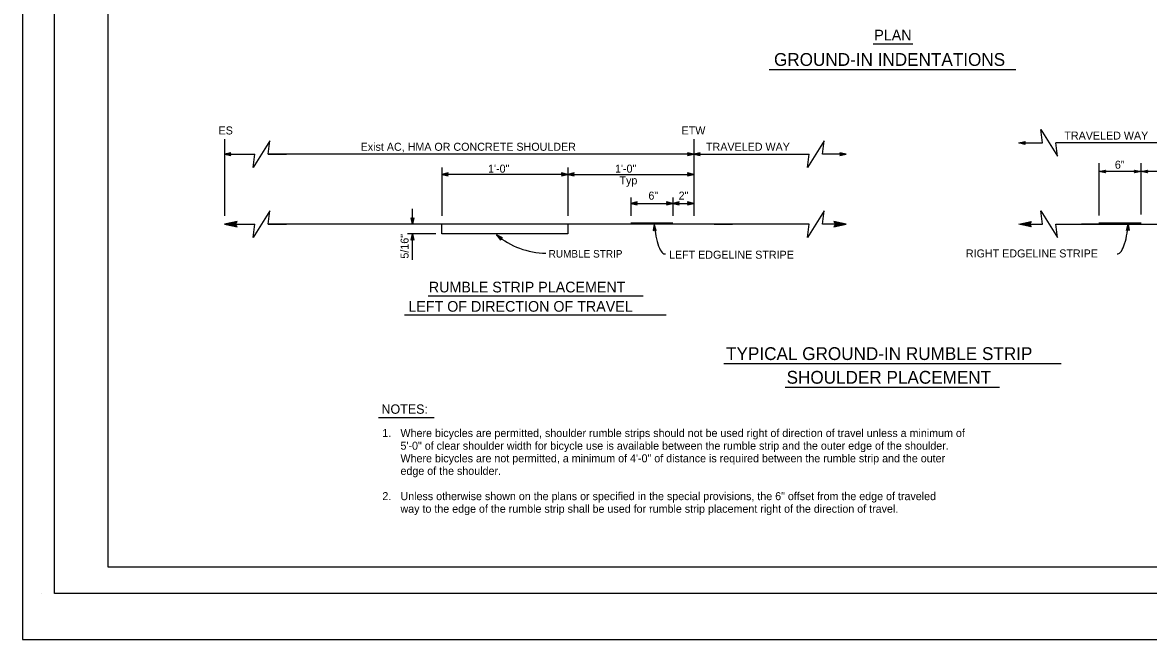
# Model space of a CAD drawing. Extents: x -893 to 867, y -474 to 712.
# Drawn here: x -893 to 162, y -474 to 104 of the extents above; entities that cross this region are included whole.
import ezdxf

# ---------------------------------------------------------------- set-up
doc = ezdxf.new("R2010")
doc.units = 0
for name, color, linetype in [('10 Sheet Format', 7, 'Continuous'), ('56 Stage 3 Anno', 7, 'Continuous'), ('57 Undefined', 7, 'Continuous'), ('60 Nongeo Data', 7, 'Continuous')]:
    doc.layers.add(name, color=color, linetype=linetype)

msp = doc.modelspace()

# ---------------------------------------------------------------- linework, layer by layer
at = {"layer": '10 Sheet Format'}
for p, q in [((-813.5, 644), (-813.5, -406)), ((-813.5, -406), (811.5, -406)), ((-875.4, -431.1), (-875.4, -431.1))]:
    msp.add_line(p, q, dxfattribs=at)
for points in [[(-893.5, -474), (866.5, -474), (866.5, 712), (-893.5, 712)], [(-863.4, 669), (836.6, 669), (836.6, -431), (-863.4, -431)], [(-863.4, 669), (836.6, 669), (836.6, -431), (-863.4, -431)]]:
    msp.add_lwpolyline(points, close=True, dxfattribs=at)
at = {"layer": '56 Stage 3 Anno'}
for p, q in [((-704.1, -4.9), (-704.1, -76.8)), ((-264.3, -4.9), (-264.3, -76.8)), ((40.3, -8.4), (46.3, -7.1)), ((40.3, -8.4), (62.6, -8.4)), ((46.3, -9.8), (40.3, -8.4)), ((40.3, -8.4), (40.3, -8.4)), ((41.7, -8.4), (46, -7.4)), ((46.1, -9.4), (41.7, -8.4)), ((43, -8.4), (45.9, -7.8)), ((45.8, -9), (43, -8.4)), ((44.4, -8.4), (45.6, -8.2)), ((45.7, -8.7), (44.4, -8.4)), ((46.3, -7.1), (45.5, -8.4)), ((45.5, -8.4), (46.3, -9.8)), ((46.3, -7.1), (46.3, -7.1)), ((46.3, -9.8), (46.3, -9.8)), ((174.6, -8.4), (75.1, -8.4)), ((-698.1, -17.6), (-704.1, -19)), ((-704.1, -19), (-675.6, -19)), ((-704.1, -19), (-704.1, -19)), ((-704.1, -19), (-698.1, -20.3)), ((-698.3, -18), (-702.7, -19)), ((-702.7, -19), (-698.3, -19.9)), ((-698.6, -18.3), (-701.3, -18.9)), ((-701.3, -18.9), (-698.5, -19.6)), ((-698.7, -18.7), (-700, -18.9)), ((-700, -18.9), (-698.8, -19.2)), ((-698.9, -19), (-698.1, -17.6)), ((-698.1, -20.3), (-698.9, -19)), ((-698.1, -17.6), (-698.1, -17.6)), ((-698.1, -20.3), (-698.1, -20.3)), ((-264.3, -19), (-663.1, -19)), ((-663.1, -19), (-646, -19)), ((-264.3, -19), (-270.3, -17.6)), ((-270.3, -17.6), (-270.3, -17.6)), ((-270.3, -17.6), (-269.5, -19)), ((-269.5, -19), (-270.3, -20.3)), ((-270.3, -20.3), (-264.3, -19)), ((-270.3, -20.3), (-270.3, -20.3)), ((-270.1, -19.9), (-265.7, -19)), ((-265.7, -18.9), (-270, -18)), ((-267, -19), (-269.9, -18.3)), ((-269.8, -19.6), (-267, -19)), ((-269.7, -19.2), (-268.4, -19)), ((-268.4, -19), (-269.6, -18.7)), ((-258.3, -17.6), (-264.3, -19)), ((-264.3, -19), (-156.1, -19)), ((-264.3, -19), (-264.3, -19)), ((-264.3, -19), (-264.3, -19)), ((-264.3, -19), (-258.3, -20.3)), ((-258.5, -18), (-262.9, -19)), ((-262.9, -19), (-258.5, -19.9)), ((-258.7, -18.3), (-261.5, -18.9)), ((-261.5, -18.9), (-258.7, -19.6)), ((-258.9, -18.7), (-260.1, -18.9)), ((-260.1, -18.9), (-258.9, -19.2)), ((-259.1, -19), (-258.3, -17.6)), ((-258.3, -20.3), (-259.1, -19)), ((-258.3, -17.6), (-258.3, -17.6)), ((-258.3, -20.3), (-258.3, -20.3)), ((-121.3, -19), (-143.6, -19)), ((-121.3, -19), (-127.3, -17.6)), ((-127.3, -17.6), (-127.3, -17.6)), ((-127.3, -17.6), (-126.5, -19)), ((-126.5, -19), (-127.3, -20.3)), ((-127.3, -20.3), (-121.3, -19)), ((-127.3, -20.3), (-127.3, -20.3)), ((-127.1, -19.9), (-122.7, -19)), ((-122.7, -18.9), (-127, -18)), ((-124, -19), (-126.9, -18.3)), ((-126.8, -19.6), (-124, -19)), ((-125.4, -19), (-126.6, -18.7)), ((-126.6, -19.2), (-125.4, -19)), ((-121.3, -19), (-121.3, -19)), ((-500.5, -31.5), (-500.5, -76.8)), ((-382.4, -31.5), (-382.4, -76.8)), ((115.8, -76.5), (115.8, -27.4)), ((155.2, -75.5), (155.2, -27.4)), ((-494.5, -36.6), (-500.5, -37.9)), ((-382.4, -37.9), (-500.5, -37.9)), ((-500.5, -37.9), (-500.5, -37.9)), ((-500.5, -37.9), (-494.5, -39.3)), ((-494.7, -36.9), (-499.1, -37.9)), ((-499.1, -37.9), (-494.7, -38.9)), ((-495, -37.3), (-497.7, -37.9)), ((-497.7, -37.9), (-494.9, -38.6)), ((-495.1, -37.7), (-496.4, -37.9)), ((-496.4, -37.9), (-495.1, -38.2)), ((-495.3, -37.9), (-494.5, -36.6)), ((-494.5, -39.3), (-495.3, -37.9)), ((-494.5, -36.6), (-494.5, -36.6)), ((-494.5, -39.3), (-494.5, -39.3)), ((-382.4, -37.9), (-388.4, -36.6)), ((-388.4, -36.6), (-388.4, -36.6)), ((-388.4, -36.6), (-387.6, -37.9)), ((-387.6, -37.9), (-388.4, -39.3)), ((-388.4, -39.3), (-382.4, -37.9)), ((-388.4, -39.3), (-388.4, -39.3)), ((-383.8, -37.9), (-388.2, -37)), ((-388.2, -38.9), (-383.8, -37.9)), ((-385.2, -37.9), (-388, -37.3)), ((-387.9, -38.6), (-385.2, -37.9)), ((-387.8, -38.2), (-386.5, -37.9)), ((-386.5, -37.9), (-387.7, -37.7)), ((-376.4, -36.6), (-382.4, -37.9)), ((-382.4, -37.9), (-382.4, -37.9)), ((-382.4, -37.9), (-376.4, -39.3)), ((-382.4, -37.9), (-382.4, -37.9)), ((-382.4, -37.9), (-264.3, -37.9)), ((-376.6, -36.9), (-381, -37.9)), ((-381, -37.9), (-376.6, -38.9)), ((-376.8, -37.3), (-379.6, -37.9)), ((-379.6, -37.9), (-376.8, -38.6)), ((-377, -37.7), (-378.2, -37.9)), ((-378.2, -37.9), (-377, -38.2)), ((-377.2, -37.9), (-376.4, -36.6)), ((-376.4, -39.3), (-377.2, -37.9)), ((-376.4, -36.6), (-376.4, -36.6)), ((-376.4, -39.3), (-376.4, -39.3)), ((-264.3, -37.9), (-270.3, -36.6)), ((-270.3, -36.6), (-270.3, -36.6)), ((-270.3, -36.6), (-269.5, -37.9)), ((-269.5, -37.9), (-270.3, -39.3)), ((-270.3, -39.3), (-264.3, -37.9)), ((-270.3, -39.3), (-270.3, -39.3)), ((-270.1, -38.9), (-265.7, -37.9)), ((-265.7, -37.9), (-270, -37)), ((-267, -37.9), (-269.9, -37.3)), ((-269.8, -38.6), (-267, -37.9)), ((-269.7, -38.2), (-268.4, -37.9)), ((-268.4, -37.9), (-269.6, -37.7)), ((-264.3, -37.9), (-264.3, -37.9)), ((115.5, -35.2), (121.5, -33.9)), ((121.5, -36.6), (115.5, -35.2)), ((115.5, -35.2), (115.5, -35.2)), ((154.9, -35.2), (115.5, -35.2)), ((116.9, -35.2), (121.3, -34.3)), ((121.3, -36.2), (116.9, -35.2)), ((118.3, -35.2), (121.1, -34.6)), ((121.1, -35.9), (118.3, -35.2)), ((119.7, -35.2), (120.9, -35)), ((120.9, -35.5), (119.7, -35.2)), ((121.5, -33.9), (120.7, -35.2)), ((120.7, -35.2), (121.5, -36.6)), ((121.5, -33.9), (121.5, -33.9)), ((121.5, -36.6), (121.5, -36.6)), ((149.7, -35.2), (148.9, -33.9)), ((148.9, -33.9), (148.9, -33.9)), ((148.9, -33.9), (154.9, -35.2)), ((154.9, -35.2), (148.9, -36.6)), ((148.9, -36.6), (149.7, -35.2)), ((148.9, -36.6), (148.9, -36.6)), ((149.1, -34.2), (153.5, -35.2)), ((153.5, -35.2), (149.1, -36.2)), ((149.3, -34.6), (152.1, -35.2)), ((152.1, -35.2), (149.3, -35.9)), ((149.5, -34.9), (150.7, -35.2)), ((150.7, -35.2), (149.5, -35.5)), ((154.9, -35.2), (160.9, -33.9)), ((154.9, -35.2), (154.9, -35.2)), ((160.9, -36.6), (154.9, -35.2)), ((154.9, -35.2), (154.9, -35.2)), ((174.6, -35.2), (154.9, -35.2)), ((156.3, -35.2), (160.7, -34.3)), ((160.7, -36.2), (156.3, -35.2)), ((157.7, -35.2), (160.5, -34.6)), ((160.4, -35.9), (157.7, -35.2)), ((159, -35.2), (160.2, -35)), ((160.3, -35.5), (159, -35.2)), ((160.9, -33.9), (160.1, -35.2)), ((160.1, -35.2), (160.9, -36.6)), ((160.9, -33.9), (160.9, -33.9)), ((160.9, -36.6), (160.9, -36.6)), ((-323.3, -59.5), (-323.3, -76.8)), ((-284, -59.5), (-284, -76.8)), ((-527.9, -84.6), (-527.9, -70.1)), ((-317.3, -63.7), (-323.3, -65.1)), ((-323.3, -65.1), (-284, -65.1)), ((-323.3, -65.1), (-323.3, -65.1)), ((-323.3, -65.1), (-317.3, -66.4)), ((-317.6, -64.1), (-322, -65.1)), ((-321.9, -65.1), (-317.6, -66)), ((-317.8, -64.4), (-320.6, -65.1)), ((-320.6, -65.1), (-317.7, -65.7)), ((-318, -64.8), (-319.2, -65.1)), ((-319.2, -65.1), (-318, -65.3)), ((-318.1, -65.1), (-317.3, -63.7)), ((-317.3, -66.4), (-318.1, -65.1)), ((-317.3, -63.7), (-317.3, -63.7)), ((-317.3, -66.4), (-317.3, -66.4)), ((-284, -65.1), (-290, -63.7)), ((-290, -63.7), (-290, -63.7)), ((-290, -63.7), (-289.2, -65.1)), ((-289.2, -65.1), (-290, -66.4)), ((-290, -66.4), (-284, -65.1)), ((-290, -66.4), (-290, -66.4)), ((-289.8, -66), (-285.3, -65.1)), ((-285.4, -65.1), (-289.7, -64.1)), ((-286.7, -65.1), (-289.6, -64.4)), ((-289.5, -65.7), (-286.7, -65.1)), ((-288.1, -65.1), (-289.3, -64.8)), ((-289.3, -65.3), (-288.1, -65.1)), ((-278, -63.7), (-284, -65.1)), ((-284, -65.1), (-264.3, -65.1)), ((-284, -65.1), (-284, -65.1)), ((-284, -65.1), (-278, -66.4)), ((-284, -65.1), (-284, -65.1)), ((-278.2, -64.1), (-282.6, -65.1)), ((-282.6, -65.1), (-278.2, -66)), ((-278.4, -64.4), (-281.2, -65.1)), ((-281.2, -65.1), (-278.4, -65.7)), ((-278.6, -64.8), (-279.8, -65.1)), ((-279.8, -65.1), (-278.6, -65.3)), ((-278.8, -65.1), (-278, -63.7)), ((-278, -66.4), (-278.8, -65.1)), ((-278, -63.7), (-278, -63.7)), ((-278, -66.4), (-278, -66.4)), ((-264.3, -65.1), (-270.3, -63.7)), ((-270.3, -63.7), (-270.3, -63.7)), ((-270.3, -63.7), (-269.5, -65.1)), ((-269.5, -65.1), (-270.3, -66.4)), ((-270.3, -66.4), (-264.3, -65.1)), ((-270.3, -66.4), (-270.3, -66.4)), ((-270.1, -66), (-265.7, -65.1)), ((-265.7, -65.1), (-270, -64.1)), ((-267, -65.1), (-269.9, -64.4)), ((-269.8, -65.7), (-267, -65.1)), ((-269.7, -65.3), (-268.4, -65.1)), ((-268.4, -65.1), (-269.6, -64.8)), ((-264.3, -65.1), (-264.3, -65.1)), ((-527.9, -84.6), (-529.2, -78.6)), ((-529.2, -78.6), (-529.2, -78.6)), ((-529.2, -78.6), (-527.9, -79.4)), ((-527.9, -83.2), (-528.9, -78.8)), ((-527.9, -81.8), (-528.5, -79)), ((-527.9, -80.5), (-528.2, -79.3)), ((-527.9, -79.4), (-526.6, -78.6)), ((-526.6, -78.6), (-527.9, -84.6)), ((-526.9, -78.8), (-527.9, -83.2)), ((-527.3, -79.1), (-527.9, -81.8)), ((-527.6, -79.2), (-527.9, -80.5)), ((-526.6, -78.6), (-526.6, -78.6)), ((-506.1, -93.7), (-532.7, -93.7)), ((-529.2, -99.7), (-527.9, -93.7)), ((-527.9, -84.6), (-527.9, -84.6)), ((-527.9, -118.2), (-527.9, -93.7)), ((-527.9, -93.7), (-527.9, -93.7)), ((-527.9, -93.7), (-526.6, -99.7)), ((-443.7, -97.5), (-449.2, -94.7)), ((-449.2, -94.7), (-449.2, -94.7)), ((-449.2, -94.7), (-445.4, -99.6)), ((-301.3, -84.6), (-302.2, -90.7)), ((-302.2, -90.7), (-300.9, -89.8)), ((-302.2, -90.7), (-302.2, -90.7)), ((-301.2, -86), (-301.8, -90.4)), ((-301.1, -87.4), (-301.5, -90.2)), ((-299.5, -90.5), (-301.3, -84.6)), ((-301.3, -84.6), (-301.3, -84.6)), ((-299.9, -90.3), (-301.2, -86)), ((-301, -88.7), (-301.2, -90)), ((-300.3, -90.1), (-301.1, -87.4)), ((-300.6, -89.9), (-301, -88.7)), ((-300.9, -89.8), (-299.5, -90.5)), ((-299.5, -90.5), (-299.5, -90.5)), ((141.2, -90.4), (142.9, -84.6)), ((142.6, -89.7), (141.2, -90.4)), ((141.2, -90.4), (141.2, -90.4)), ((141.5, -90.2), (142.8, -85.9)), ((141.9, -90), (142.7, -87.3)), ((142.3, -89.9), (142.6, -88.7)), ((142.6, -88.7), (142.8, -89.9)), ((143.8, -90.6), (142.6, -89.7)), ((142.7, -87.3), (143.2, -90.2)), ((142.8, -85.9), (143.5, -90.4)), ((142.9, -84.6), (142.9, -84.6)), ((142.9, -84.6), (143.8, -90.6)), ((143.8, -90.6), (143.8, -90.6)), ((-527.9, -98.9), (-529.2, -99.7)), ((-529.2, -99.7), (-529.2, -99.7)), ((-528.9, -99.5), (-527.9, -95.1)), ((-528.5, -99.3), (-527.9, -96.5)), ((-528.2, -99.1), (-527.9, -97.9)), ((-527.9, -95.1), (-526.9, -99.5)), ((-527.9, -96.5), (-527.3, -99.3)), ((-527.9, -97.9), (-527.6, -99.1)), ((-526.6, -99.7), (-527.9, -98.9)), ((-526.6, -99.7), (-526.6, -99.7)), ((-444.1, -97.6), (-448.1, -95.6)), ((-448.1, -95.6), (-445.4, -99.1)), ((-444.5, -97.8), (-447.1, -96.5)), ((-447.1, -96.5), (-445.3, -98.8)), ((-444.9, -97.9), (-446, -97.3)), ((-446, -97.3), (-445.2, -98.3)), ((-445.4, -99.6), (-445.2, -98)), ((-445.4, -99.6), (-445.4, -99.6)), ((-445.2, -98), (-443.7, -97.5)), ((-443.7, -97.5), (-443.7, -97.5))]:
    msp.add_line(p, q, dxfattribs=at)
for points in [[(62.6, -8.4), (61, 4.1), (76.6, -20.9), (75.1, -8.4)], [(-663.1, -19), (-661.6, -6.5), (-677.2, -31.5), (-675.6, -19)], [(-143.6, -19), (-142, -6.5), (-157.6, -31.5), (-156.1, -19)]]:
    msp.add_lwpolyline(points, dxfattribs=at)
msp.add_arc((-402, -38), 73.8, 230.2736, 269.2195, dxfattribs=at)
for centre, major_axis, start_param, end_param in [((-293.7, -85.4), (-2.4, 27.1), 1.518974, 3.204719), ((135.3, -85.3), (2.4, 27.1), 3.078466, 4.764211)]:
    msp.add_ellipse(centre, major_axis=major_axis, ratio=0.276362, start_param=start_param, end_param=end_param, dxfattribs=at)
at = {"layer": '57 Undefined'}
for p, q in [((-96.2, 84.4), (-58.9, 84.4)), ((-193.5, 60.4), (37.7, 60.4)), ((-311.7, -152), (-513.3, -152)), ((-290.1, -170), (-535.3, -170)), ((-236.1, -215.4), (80, -215.4)), ((-178.6, -237.5), (22.2, -237.5)), ((-507.6, -266.3), (-559.9, -266.3))]:
    msp.add_line(p, q, dxfattribs=at)
at = {"layer": '60 Nongeo Data'}
for p, q in [((-692.3, -82), (-704.1, -84.6)), ((-692.7, -82.7), (-701.4, -84.6)), ((-693.2, -83.4), (-698.7, -84.6)), ((-693.5, -84.1), (-695.9, -84.6)), ((-693.9, -84.6), (-692.3, -82)), ((-692.3, -82), (-692.3, -82)), ((-323.3, -83.4), (-284, -83.4)), ((-323.3, -83.8), (-284, -83.8)), ((-323.3, -84.2), (-284, -84.2)), ((-121.3, -84.6), (-133.1, -82)), ((-133.1, -82), (-133.1, -82)), ((-133.1, -82), (-131.5, -84.6)), ((-124, -84.6), (-132.6, -82.7)), ((-126.7, -84.6), (-132.3, -83.4)), ((-129.4, -84.6), (-131.8, -84.1)), ((40.3, -84.6), (52.1, -82)), ((43, -84.6), (51.6, -82.7)), ((45.7, -84.6), (51.3, -83.4)), ((48.4, -84.6), (50.8, -84.1)), ((52.1, -82), (50.5, -84.6)), ((52.1, -82), (52.1, -82)), ((115.5, -83.4), (154.9, -83.4)), ((115.5, -83.8), (154.9, -83.8)), ((115.5, -84.2), (154.9, -84.2)), ((-704.1, -84.6), (-675.6, -84.6)), ((-704.1, -84.6), (-704.1, -84.6)), ((-704.1, -84.6), (-692.3, -87.2)), ((-701.4, -84.6), (-692.8, -86.5)), ((-698.7, -84.6), (-693.1, -85.8)), ((-695.9, -84.6), (-693.6, -85.1)), ((-692.3, -87.2), (-693.9, -84.6)), ((-692.3, -87.2), (-692.3, -87.2)), ((-156.1, -84.6), (-663.1, -84.6)), ((-663.1, -84.6), (-646, -84.6)), ((-245.2, -84.6), (-228, -84.6)), ((-122.7, -84.6), (-143.6, -84.6)), ((-131.5, -84.6), (-133.1, -87.2)), ((-133.1, -87.2), (-121.3, -84.6)), ((-133.1, -87.2), (-133.1, -87.2)), ((-132.7, -86.5), (-124, -84.6)), ((-132.2, -85.8), (-126.7, -84.6)), ((-131.9, -85.2), (-129.4, -84.6)), ((-121.3, -84.6), (-121.3, -84.6)), ((52.1, -87.2), (40.3, -84.6)), ((40.3, -84.6), (40.3, -84.6)), ((41.7, -84.6), (62.6, -84.6)), ((51.7, -86.5), (43, -84.6)), ((51.2, -85.8), (45.7, -84.6)), ((50.9, -85.2), (48.4, -84.6)), ((50.5, -84.6), (52.1, -87.2)), ((52.1, -87.2), (52.1, -87.2)), ((75.1, -84.6), (514.4, -84.6)), ((116.1, -84.6), (99, -84.6))]:
    msp.add_line(p, q, dxfattribs=at)
for points in [[(-663.1, -84.6), (-661.6, -72.1), (-677.2, -97.1), (-675.6, -84.6)], [(-143.6, -84.6), (-142, -72.1), (-157.6, -97.1), (-156.1, -84.6)], [(62.6, -84.6), (61, -72.1), (76.6, -97.1), (75.1, -84.6)], [(-500.5, -93.7), (-500.5, -84.6)], [(-382.4, -93.7), (-500.5, -93.7)], [(-382.4, -84.6), (-382.4, -93.7)]]:
    msp.add_lwpolyline(points, dxfattribs=at)

# ---------------------------------------------------------------- texts
at = {"layer": '57 Undefined'}
for s, height, p in [('PLAN', 10, (-95.1, 87.7)), ('GROUND-IN INDENTATIONS', 12, (-189.1, 63.8)), ('ES', 7.5, (-709.7, -0.5)), ('ETW', 7.5, (-275.7, -0.5)), ('TRAVELED WAY', 7.5, (83.1, -5.3)), ('Exist AC, HMA OR CONCRETE SHOULDER', 7.5, (-576.5, -15.8)), ('TRAVELED WAY', 7.5, (-252.8, -15.8)), ('1\'-0"', 7.5, (-457.1, -36.3)), ('1\'-0"', 7.5, (-338.1, -36.3)), ('6"', 7.5, (130.4, -32.6)), ('Typ', 7.5, (-333.9, -47.3)), ('6"', 7.5, (-306.8, -61.6)), ('2"', 7.5, (-278.5, -61.6)), ('RUMBLE STRIP', 7, (-400.3, -115.9)), ('LEFT EDGELINE STRIPE', 7.5, (-287.5, -117)), ('RIGHT EDGELINE STRIPE', 7.5, (-9.2, -115.8)), ('RUMBLE STRIP PLACEMENT', 10, (-512.6, -148.6)), ('LEFT OF DIRECTION OF TRAVEL', 10, (-531.8, -166.7)), ('TYPICAL GROUND-IN RUMBLE STRIP', 12, (-234, -212)), ('SHOULDER PLACEMENT', 12, (-177.3, -234.2)), ('NOTES:', 8.75, (-557, -262.4)), ('1.', 7.5, (-556.2, -284.2)), ('Where bicycles are permitted, shoulder rumble strips should not be used right of direction of travel unless a minimum of', 7.5, (-539.2, -284.2)), ('5\'-0" of clear shoulder width for bicycle use is available between the rumble strip and the outer edge of the shoulder.', 7.5, (-539.2, -296.1)), ('Where bicycles are not permitted, a minimum of 4\'-0" of distance is required between the rumble strip and the outer', 7.5, (-539.2, -307.9)), ('edge of the shoulder.', 7.5, (-539.2, -319.7)), ('2.', 7.5, (-556.2, -343.4)), ('Unless otherwise shown on the plans or specified in the special provisions, the 6" offset from the edge of traveled', 7.5, (-539.2, -343.4)), ('way to the edge of the rumble strip shall be used for rumble strip placement right of the direction of travel.', 7.5, (-539.2, -355.2))]:
    msp.add_text(s, height=height, dxfattribs=at).set_placement(p)
msp.add_text('5/16"', height=7.5, rotation=90, dxfattribs=at).set_placement((-531.6, -116.9))

doc.saveas('drawing.dxf')
